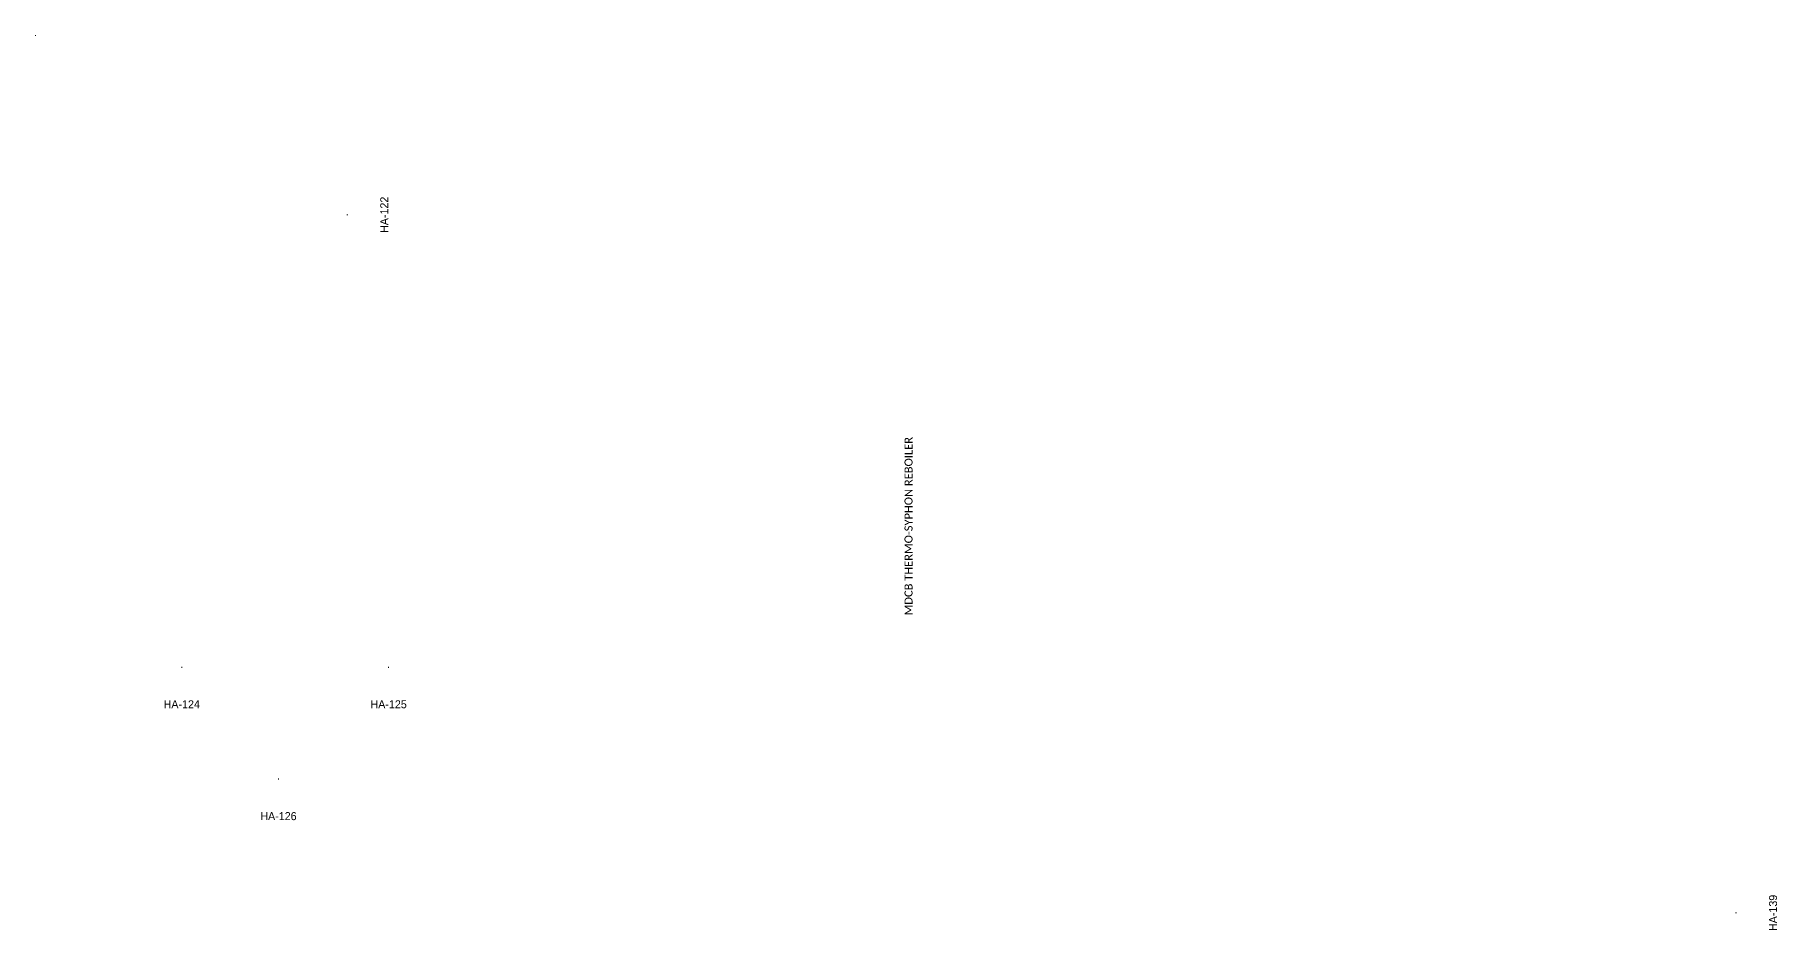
# Model space of a CAD drawing. Header units: millimetres. Extents: x -1662 to 3180, y -1452 to 1085.
# Drawn here: x -399 to 145, y -802 to -522 of the extents above; entities that cross this region are included whole.
import ezdxf
from ezdxf.enums import TextEntityAlignment as Align

# ---------------------------------------------------------------- set-up
doc = ezdxf.new("R2010")
doc.units = ezdxf.units.MM
doc.layers.add('Text', color=7, linetype='Continuous')

# ---------------------------------------------------------------- blocks, each defined once
blk = doc.blocks.new('Valve Label_block')
at = {"color": 0, "linetype": 'ByBlock', "lineweight": -2}
blk.add_attdef('#(TargetObject.Size)', text='', height=0.1, dxfattribs=at).set_placement((0, 0.1875), align=Align.BOTTOM_CENTER)
blk.add_attdef('#(TargetObject.Tag)', text='', height=0.1, dxfattribs=at).set_placement((0, -0.1875), align=Align.TOP_CENTER)
blk = doc.blocks.new('Valve Label - Angle_block')
at = {"color": 0, "linetype": 'ByBlock', "lineweight": -2}
blk.add_attdef('#(TargetObject.Size)', text='', height=0.1, dxfattribs=at).set_placement((0, 0), align=Align.MIDDLE_CENTER)

msp = doc.modelspace()

# ---------------------------------------------------------------- block references
at = {"layer": 'Text', "xscale": 25, "yscale": 25, "zscale": 25}
for name, p, values in [('Valve Label - Angle_block', (-398.98, -521.06), {'#(TargetObject.Size)': '.'}), ('Valve Label_block', (-353.25, -725.07), {'#(TargetObject.Size)': '.', '#(TargetObject.Tag)': 'HA-124'}), ('Valve Label_block', (-288.64, -725.07), {'#(TargetObject.Size)': '.', '#(TargetObject.Tag)': 'HA-125'}), ('Valve Label_block', (-323.05, -760), {'#(TargetObject.Size)': '.', '#(TargetObject.Tag)': 'HA-126'})]:
    msp.add_blockref(name, p, dxfattribs=at).add_auto_attribs(values)
at = {"layer": 'Text', "xscale": 25, "yscale": 25, "zscale": 25, "rotation": 90}
for p, values in [((-295.94, -578.13), {'#(TargetObject.Size)': '.', '#(TargetObject.Tag)': 'HA-122'}), ((137.82, -796.16), {'#(TargetObject.Size)': '.', '#(TargetObject.Tag)': 'HA-139'})]:
    msp.add_blockref('Valve Label_block', p, dxfattribs=at).add_auto_attribs(values)

# ---------------------------------------------------------------- texts
at = {"insert": (-127.51, -703.23), "char_height": 2.5, "attachment_point": 1, "rotation": 90}
msp.add_mtext_dynamic_manual_height_columns('{\\fCalibri|b0|i0|c0|p34;MDCB THERMO-SYPHON REBOILER}', width=206.9165, gutter_width=12.5, heights=[0], dxfattribs=at)

doc.saveas('drawing.dxf')
